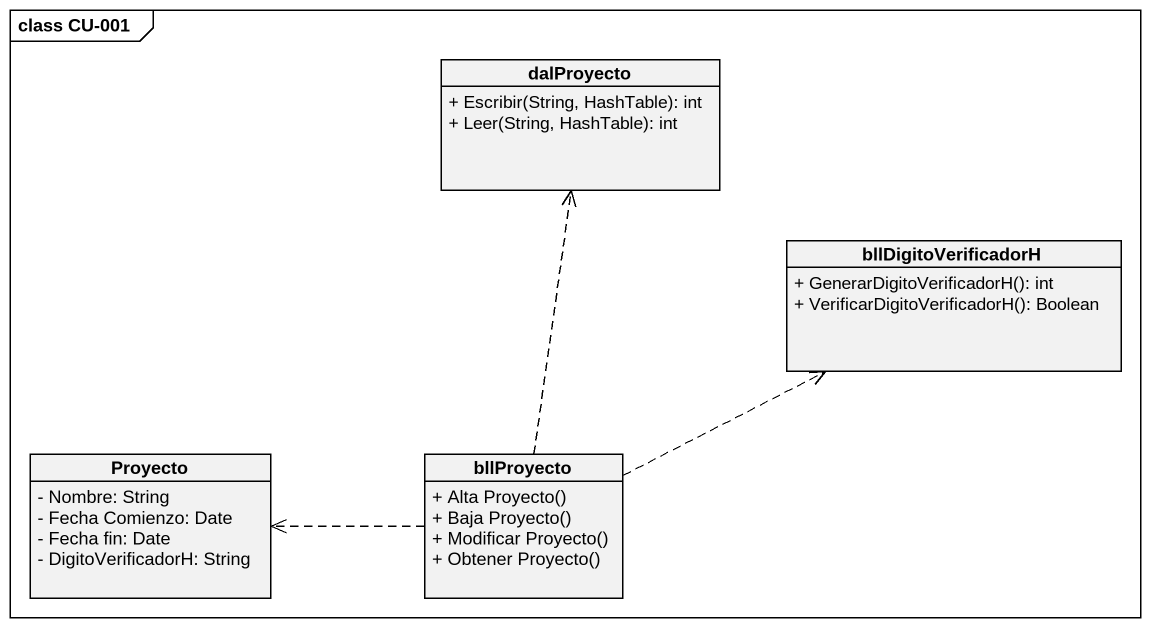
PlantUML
@startuml
mainframe class CU-001
hide circle
hide empty members
skinparam classAttributeIconSize 0
class dalProyecto {
  + Escribir(String, HashTable): int
  + Leer(String, HashTable): int
}
class bllDigitoVerificadorH {
  + GenerarDigitoVerificadorH(): int
  + VerificarDigitoVerificadorH(): Boolean
}
class Proyecto {
  - Nombre: String
  - Fecha Comienzo: Date
  - Fecha fin: Date
  - DigitoVerificadorH: String
}
class bllProyecto {
  + Alta Proyecto()
  + Baja Proyecto()
  + Modificar Proyecto()
  + Obtener Proyecto()
}
bllProyecto .up.> dalProyecto
bllProyecto .right.> bllDigitoVerificadorH
bllProyecto .left.> Proyecto
@enduml
